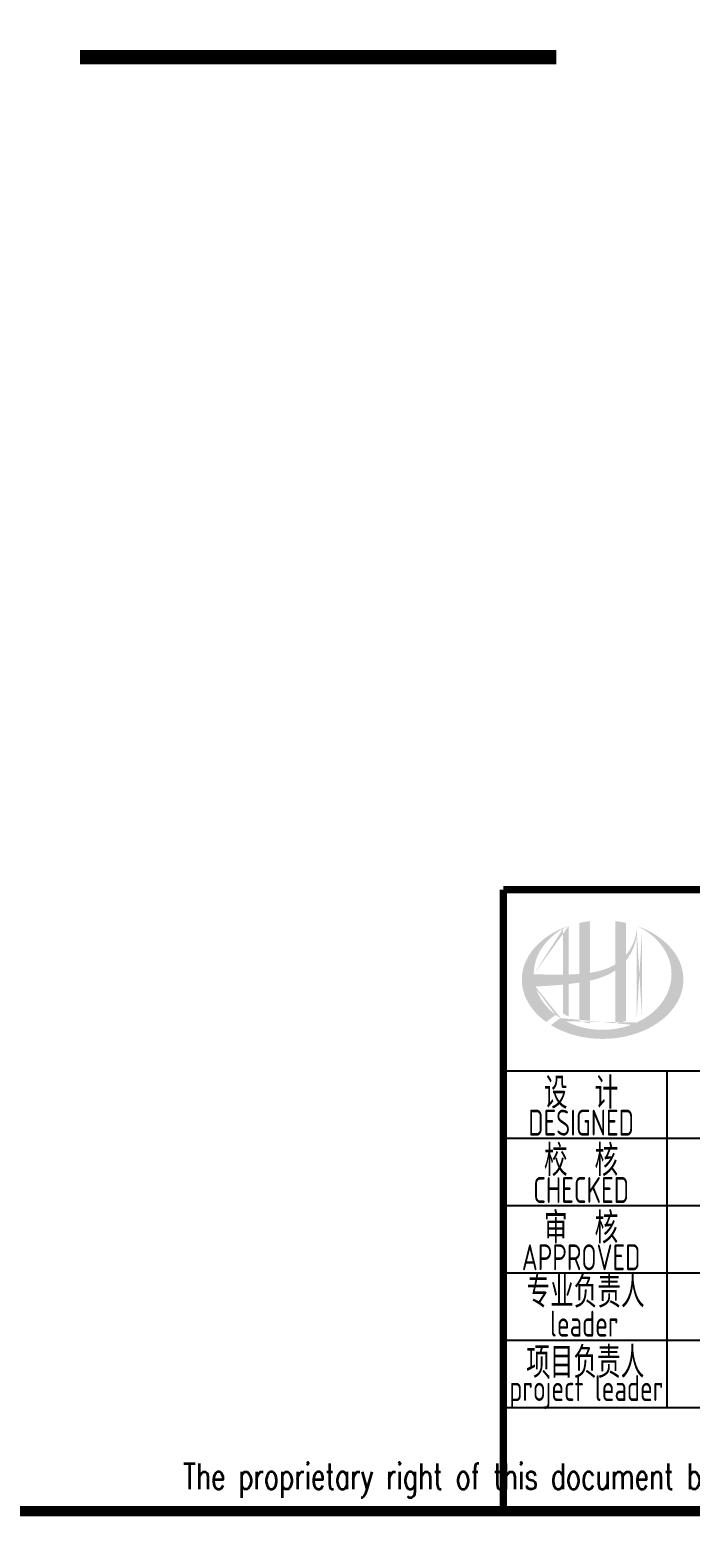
# Model space of a CAD drawing. Extents: x 5904849 to 6011887, y -826029 to -177002.
# Drawn here: x 5935113 to 5938301, y -792095 to -784919 of the extents above; entities that cross this region are included whole.
import ezdxf
from ezdxf.enums import TextEntityAlignment as Align

# ---------------------------------------------------------------- set-up
doc = ezdxf.new("R2010")
doc.units = 0
doc.header["$LTSCALE"] = 1000
doc.header["$MEASUREMENT"] = 0
doc.layers.get('0').update_dxf_attribs({"linetype": 'CONTINUOUS'})
doc.layers.add('DIM_SYMB', color=3, linetype='CONTINUOUS')
doc.layers.add('PUB_TITLE', color=4, linetype='CONTINUOUS')
doc.styles.add('AHD', font='sceie.shx', dxfattribs={"width": 0.7, "bigfont": 'sceic.shx'})
doc.styles.add('ECEC_TQ', font='txt_l.shx', dxfattribs={"bigfont": 'hztxt_l.shx'})

msp = doc.modelspace()

# ---------------------------------------------------------------- hatches: boundary and pattern name
h = msp.add_hatch(color=256)
edge = h.paths.add_edge_path()
edge.add_spline(control_points=[(5937817.6, -789508.7), (5937820.7, -789508), (5937823.7, -789507.3), (5937848.3, -789501.4), (5937869.6, -789494.9), (5937907.1, -789479.3), (5937923.5, -789470.8), (5937939, -789460.5)], knot_values=[61.629012, 61.629012, 61.629012, 61.629012, 63.330431, 63.330431, 75.353634, 75.353634, 85.398649, 85.398649, 85.398649, 85.398649], degree=3, periodic=0)
edge.add_line((5937939, -789460.5), (5937939, -789715.6))
edge.add_spline(control_points=[(5937939, -789715.6), (5937947.5, -789714.3), (5937956.1, -789712.6), (5937973.4, -789708.6), (5937982.3, -789706.2), (5937991, -789703.4)], knot_values=[4.908456, 4.908456, 4.908456, 4.908456, 4.992821, 4.992821, 5.083034, 5.083034, 5.083034, 5.083034], degree=3, periodic=0)
edge.add_line((5937991, -789703.4), (5937991, -789412.7))
edge.add_spline(control_points=[(5937991, -789412.7), (5937995.3, -789407.3), (5937999.4, -789401.6), (5938012.4, -789381.7), (5938020.3, -789366.8), (5938034.9, -789330.4), (5938040.5, -789308.5), (5938042.8, -789285.8), (5938042.9, -789285.2), (5938043, -789284.5)], knot_values=[97.991744, 97.991744, 97.991744, 97.991744, 101.64219, 101.64219, 110.337975, 110.337975, 121.934322, 121.934322, 122.270691, 122.270691, 122.270691, 122.270691], degree=3, periodic=0)
edge.add_line((5938043, -789284.5), (5938043, -789249.3))
edge.add_spline(control_points=[(5938043, -789249.3), (5938042.9, -789253.2), (5938042.7, -789257), (5938042.5, -789260.8)], knot_values=[126.194075, 126.194075, 126.194075, 126.194075, 128.396762, 128.396762, 128.396762, 128.396762], degree=3, periodic=0)
edge.add_spline(control_points=[(5938042.5, -789260.8), (5938042.2, -789263.9), (5938041.9, -789267), (5938041.5, -789270.2)], knot_values=[124.417049, 124.417049, 124.417049, 124.417049, 126.194075, 126.194075, 126.194075, 126.194075], degree=3, periodic=0)
edge.add_spline(control_points=[(5938041.5, -789270.2), (5938041, -789274.7), (5938040.2, -789279.3), (5938039.3, -789283.8)], knot_values=[121.80529, 121.80529, 121.80529, 121.80529, 124.417049, 124.417049, 124.417049, 124.417049], degree=3, periodic=0)
edge.add_spline(control_points=[(5938039.3, -789283.8), (5938038.1, -789289.9), (5938036.7, -789296), (5938034.9, -789302)], knot_values=[118.31574, 118.31574, 118.31574, 118.31574, 121.80529, 121.80529, 121.80529, 121.80529], degree=3, periodic=0)
edge.add_spline(control_points=[(5938034.9, -789302), (5938033.2, -789308), (5938031.1, -789314), (5938028.9, -789320)], knot_values=[114.795988, 114.795988, 114.795988, 114.795988, 118.31574, 118.31574, 118.31574, 118.31574], degree=3, periodic=0)
edge.add_spline(control_points=[(5938028.9, -789320), (5938026.6, -789325.8), (5938024.1, -789331.6), (5938021.4, -789337.3)], knot_values=[111.329641, 111.329641, 111.329641, 111.329641, 114.795988, 114.795988, 114.795988, 114.795988], degree=3, periodic=0)
edge.add_spline(control_points=[(5938021.4, -789337.3), (5938018.7, -789343), (5938015.7, -789348.7), (5938012.4, -789354.2)], knot_values=[107.79529, 107.79529, 107.79529, 107.79529, 111.329641, 111.329641, 111.329641, 111.329641], degree=3, periodic=0)
edge.add_spline(control_points=[(5938012.4, -789354.2), (5938009.3, -789359.7), (5938005.9, -789364.9), (5938002.4, -789370.1)], knot_values=[104.343579, 104.343579, 104.343579, 104.343579, 107.79529, 107.79529, 107.79529, 107.79529], degree=3, periodic=0)
edge.add_spline(control_points=[(5938002.4, -789370.1), (5937998.8, -789375.3), (5937994.9, -789380.3), (5937991, -789385.1)], knot_values=[100.8507, 100.8507, 100.8507, 100.8507, 104.343579, 104.343579, 104.343579, 104.343579], degree=3, periodic=0)
edge.add_line((5937991, -789385.1), (5937991, -789230.5))
edge.add_spline(control_points=[(5937991, -789230.5), (5937973.9, -789226.7), (5937956.5, -789223.8), (5937939, -789221.7)], knot_values=[4.423999, 4.423999, 4.423999, 4.423999, 4.558741, 4.558741, 4.558741, 4.558741], degree=3, periodic=0)
edge.add_line((5937939, -789221.7), (5937939, -789430.8))
edge.add_spline(control_points=[(5937939, -789430.8), (5937903, -789453.1), (5937860.9, -789464.7), (5937817.6, -789471.2)], knot_values=[63.246215, 63.246215, 63.246215, 63.246215, 87.689124, 87.689124, 87.689124, 87.689124], degree=3, periodic=0)
edge.add_line((5937817.6, -789471.2), (5937817.6, -789221.7))
edge.add_spline(control_points=[(5937817.6, -789221.7), (5937800, -789223.8), (5937782.7, -789226.7), (5937765.6, -789230.5)], knot_values=[4.866038, 4.866038, 4.866038, 4.866038, 5.000777, 5.000777, 5.000777, 5.000777], degree=3, periodic=0)
edge.add_line((5937765.6, -789230.5), (5937765.6, -789476.9))
edge.add_spline(control_points=[(5937765.6, -789476.9), (5937764.8, -789477), (5937747.3, -789478.3), (5937730, -789479.2), (5937713.6, -789479.7)], knot_values=[43.657356, 43.657356, 43.657356, 43.657356, 44.134253, 53.497092, 53.497092, 53.497092, 53.497092], degree=3, periodic=0)
edge.add_line((5937713.6, -789479.7), (5937713.6, -789245.1))
edge.add_spline(control_points=[(5937713.6, -789245.1), (5937705.1, -789248), (5937696.7, -789251.2), (5937688.5, -789254.6)], knot_values=[5.14157, 5.14157, 5.14157, 5.14157, 5.212921, 5.212921, 5.212921, 5.212921], degree=3, periodic=0)
edge.add_spline(control_points=[(5937688.5, -789254.6), (5937685.1, -789256), (5937681.7, -789257.4), (5937665.5, -789264.5), (5937653.3, -789270.6), (5937641.5, -789277.2)], knot_values=[5.212921, 5.212921, 5.212921, 5.212921, 5.24296, 5.24296, 5.355623, 5.355623, 5.355623, 5.355623], degree=3, periodic=0)
edge.add_spline(control_points=[(5937641.5, -789277.2), (5937634.1, -789281.4), (5937626.9, -789285.8), (5937619.9, -789290.3)], knot_values=[5.355623, 5.355623, 5.355623, 5.355623, 5.426974, 5.426974, 5.426974, 5.426974], degree=3, periodic=0)
edge.add_spline(control_points=[(5937619.9, -789290.3), (5937616.2, -789292.8), (5937612.5, -789295.2), (5937605.8, -789300), (5937602.7, -789302.2), (5937599.6, -789304.5)], knot_values=[5.426974, 5.426974, 5.426974, 5.426974, 5.464765, 5.464765, 5.498325, 5.498325, 5.498325, 5.498325], degree=3, periodic=0)
edge.add_spline(control_points=[(5937599.6, -789304.5), (5937586.6, -789314.3), (5937574.5, -789324.8), (5937563.6, -789335.7)], knot_values=[5.498325, 5.498325, 5.498325, 5.498325, 5.641027, 5.641027, 5.641027, 5.641027], degree=3, periodic=0)
edge.add_spline(control_points=[(5937563.6, -789335.7), (5937560.1, -789339.2), (5937556.7, -789342.8), (5937546.5, -789354.1), (5937540, -789362), (5937534.1, -789370.1)], knot_values=[5.641027, 5.641027, 5.641027, 5.641027, 5.686569, 5.686569, 5.783729, 5.783729, 5.783729, 5.783729], degree=3, periodic=0)
edge.add_spline(control_points=[(5937534.1, -789370.1), (5937526.6, -789380.5), (5937519.9, -789391.2), (5937513.4, -789403.7), (5937512.6, -789405.2), (5937511.8, -789406.8)], knot_values=[5.783729, 5.783729, 5.783729, 5.783729, 5.908374, 5.908374, 5.92643, 5.92643, 5.92643, 5.92643], degree=3, periodic=0)
edge.add_spline(control_points=[(5937511.8, -789406.8), (5937505.5, -789419.4), (5937500.5, -789432.2), (5937496.8, -789445.2)], knot_values=[5.92643, 5.92643, 5.92643, 5.92643, 6.069132, 6.069132, 6.069132, 6.069132], degree=3, periodic=0)
edge.add_spline(control_points=[(5937496.8, -789445.2), (5937495.2, -789450.7), (5937493.8, -789456.3), (5937491.1, -789469.4), (5937490, -789476.9), (5937489.2, -789484.5)], knot_values=[6.069132, 6.069132, 6.069132, 6.069132, 6.130179, 6.130179, 6.211834, 6.211834, 6.211834, 6.211834], degree=3, periodic=0)
edge.add_spline(control_points=[(5937489.2, -789484.5), (5937488.6, -789491), (5937488.3, -789497.6), (5937488.3, -789504.2)], knot_values=[6.211834, 6.211834, 6.211834, 6.211834, 6.283185, 6.283185, 6.283185, 6.283185], degree=3, periodic=0)
edge.add_spline(control_points=[(5937488.3, -789504.2), (5937488.3, -789508.9), (5937488.5, -789513.6), (5937488.8, -789518.2)], knot_values=[6.283185, 6.283185, 6.283185, 6.283185, 6.333655, 6.333655, 6.333655, 6.333655], degree=3, periodic=0)
edge.add_spline(control_points=[(5937488.8, -789518.2), (5937489.4, -789527.5), (5937490.7, -789536.8), (5937492.5, -789546.1)], knot_values=[6.333655, 6.333655, 6.333655, 6.333655, 6.434594, 6.434594, 6.434594, 6.434594], degree=3, periodic=0)
edge.add_spline(control_points=[(5937492.5, -789546.1), (5937492.7, -789546.7), (5937492.8, -789547.3), (5937494.8, -789556.6), (5937497.1, -789565.2), (5937500.1, -789573.7)], knot_values=[6.434594, 6.434594, 6.434594, 6.434594, 6.441278, 6.441278, 6.535532, 6.535532, 6.535532, 6.535532], degree=3, periodic=0)
edge.add_spline(control_points=[(5937500.1, -789573.7), (5937503.2, -789582.8), (5937507, -789591.8), (5937511.3, -789600.7)], knot_values=[6.535532, 6.535532, 6.535532, 6.535532, 6.636471, 6.636471, 6.636471, 6.636471], degree=3, periodic=0)
edge.add_spline(control_points=[(5937511.3, -789600.7), (5937512.4, -789602.9), (5937513.6, -789605.2), (5937518.2, -789614), (5937522.1, -789620.5), (5937526.3, -789626.9)], knot_values=[6.636471, 6.636471, 6.636471, 6.636471, 6.661894, 6.661894, 6.73741, 6.73741, 6.73741, 6.73741], degree=3, periodic=0)
edge.add_spline(control_points=[(5937526.3, -789626.9), (5937531.9, -789635.5), (5937538, -789643.9), (5937544.8, -789652.1)], knot_values=[6.73741, 6.73741, 6.73741, 6.73741, 6.838349, 6.838349, 6.838349, 6.838349], degree=3, periodic=0)
edge.add_spline(control_points=[(5937544.8, -789652.1), (5937547.8, -789655.7), (5937550.8, -789659.2), (5937558.1, -789667.2), (5937562.4, -789671.6), (5937566.8, -789675.9)], knot_values=[6.838349, 6.838349, 6.838349, 6.838349, 6.88251, 6.88251, 6.939288, 6.939288, 6.939288, 6.939288], degree=3, periodic=0)
edge.add_spline(control_points=[(5937566.8, -789675.9), (5937574.7, -789683.6), (5937583.1, -789691), (5937592.1, -789698.1)], knot_values=[6.939288, 6.939288, 6.939288, 6.939288, 7.040227, 7.040227, 7.040227, 7.040227], degree=3, periodic=0)
edge.add_spline(control_points=[(5937592.1, -789698.1), (5937596.6, -789701.7), (5937601.2, -789705.2), (5937605.9, -789708.5)], knot_values=[7.040227, 7.040227, 7.040227, 7.040227, 7.090696, 7.090696, 7.090696, 7.090696], degree=3, periodic=0)
edge.add_line((5937605.9, -789708.5), (5937651.5, -789674.4))
edge.add_ellipse((5937878.3, -789478.2), major_axis=(332.5, 0), ratio=0.806676, start_angle=192.81901, end_angle=226.98533, ccw=False)
edge.add_spline(control_points=[(5937554.1, -789537.7), (5937566.1, -789537), (5937578.1, -789536.3), (5937622.5, -789533.5), (5937654.9, -789531.4), (5937687.6, -789528.2)], knot_values=[11.398263, 11.398263, 11.398263, 11.398263, 18.40729, 18.40729, 37.18094, 37.18094, 37.18094, 37.18094], degree=3, periodic=0)
edge.add_line((5937687.6, -789528.2), (5937687.6, -789667.7))
edge.add_spline(control_points=[(5937687.6, -789667.7), (5937689.4, -789668.8), (5937691.2, -789669.9), (5937699.7, -789675), (5937706.6, -789678.8), (5937713.6, -789682.4)], knot_values=[4.049945, 4.049945, 4.049945, 4.049945, 4.072021, 4.072021, 4.153257, 4.153257, 4.153257, 4.153257], degree=3, periodic=0)
edge.add_line((5937713.6, -789682.4), (5937713.6, -789525.5))
edge.add_spline(control_points=[(5937713.6, -789525.5), (5937729.7, -789523.6), (5937745.9, -789521.5), (5937763.3, -789518.8), (5937764.5, -789518.6), (5937765.6, -789518.5)], knot_values=[42.135009, 42.135009, 42.135009, 42.135009, 51.307228, 51.307228, 51.948574, 51.948574, 51.948574, 51.948574], degree=3, periodic=0)
edge.add_line((5937765.6, -789518.5), (5937765.6, -789703.4))
edge.add_spline(control_points=[(5937765.6, -789703.4), (5937782.4, -789708.7), (5937799.9, -789712.8), (5937817.6, -789715.7)], knot_values=[4.34174, 4.34174, 4.34174, 4.34174, 4.516316, 4.516316, 4.516316, 4.516316], degree=3, periodic=0)
edge.add_line((5937817.6, -789715.7), (5937817.6, -789508.7))
edge = h.paths.add_edge_path(flags=16)
edge.add_ellipse((5937878.3, -789478.2), major_axis=(332.5, 0), ratio=0.806676, start_angle=124.98746, end_angle=179.99898, ccw=False)
edge.add_line((5937687.6, -789258.5), (5937687.6, -789480.3))
edge.add_spline(control_points=[(5937687.6, -789480.3), (5937640, -789480.9), (5937593, -789479.4), (5937545.8, -789478.2)], knot_values=[11.27373, 11.27373, 11.27373, 11.27373, 38.687513, 38.687513, 38.687513, 38.687513], degree=3, periodic=0)
edge = h.paths.add_edge_path()
edge.add_spline(control_points=[(5937628.9, -789723.8), (5937644.4, -789733.3), (5937661, -789741.9), (5937703.3, -789760.5), (5937729.9, -789769.5), (5937785.3, -789782.8), (5937814, -789787.1), (5937872.1, -789791), (5937901.4, -789790.5), (5937959.2, -789784.8), (5937987.6, -789779.5), (5938042.2, -789764.5), (5938068.2, -789754.7), (5938116.7, -789731.3), (5938139.1, -789717.6), (5938179, -789687.1), (5938196.6, -789670.4), (5938226.3, -789634.6), (5938238.4, -789615.7), (5938256.5, -789576.6), (5938262.7, -789556.5), (5938269, -789515.9), (5938269.1, -789495.4), (5938263.4, -789454.7), (5938257.5, -789434.4), (5938239.7, -789395.1), (5938227.8, -789376), (5938198.4, -789339.9), (5938180.8, -789322.9), (5938140.9, -789292.1), (5938118.6, -789278.2), (5938078, -789258.3), (5938060.8, -789251.2), (5938043, -789245.1)], knot_values=[0.886421, 0.886421, 0.886421, 0.886421, 1.040557, 1.040557, 1.261172, 1.261172, 1.481788, 1.481788, 1.702404, 1.702404, 1.92302, 1.92302, 2.143636, 2.143636, 2.364252, 2.364252, 2.584868, 2.584868, 2.805484, 2.805484, 3.026099, 3.026099, 3.246715, 3.246715, 3.46852, 3.46852, 3.690325, 3.690325, 3.91213, 3.91213, 4.133935, 4.133935, 4.283209, 4.283209, 4.283209, 4.283209], degree=3, periodic=0)
edge.add_line((5938043, -789245.1), (5938043, -789245.1))
edge.add_spline(control_points=[(5938043, -789245.2), (5938043, -789246.6), (5938043, -789248), (5938043, -789249.3)], knot_values=[128.396762, 128.396762, 128.396762, 128.396762, 129.192193, 129.192193, 129.192193, 129.192193], degree=3, periodic=0)
edge.add_line((5938043, -789249.3), (5938043, -789711.3))
edge.add_ellipse((5937878.3, -789478.2), major_axis=(332.5, 0), ratio=0.806676, start_angle=232.10542, end_angle=299.68334, ccw=False)
edge.add_line((5937674.1, -789689.9), (5937628.9, -789723.8))
edge = h.paths.add_edge_path(flags=16)
edge.add_ellipse((5937878.3, -789478.2), major_axis=(332.5, 0), ratio=0.806676, start_angle=304.98746, end_angle=415.01211, ccw=False)
edge.add_line((5938069, -789698), (5938069, -789258.5))

# ---------------------------------------------------------------- linework, layer by layer
for p, q in [((5937399.4, -789944.5), (5942899.4, -789944.5)), ((5938189.4, -791569.5), (5938189.4, -789944.5)), ((5938189.4, -791569.5), (5938189.4, -789944.5)), ((5938189.4, -791569.5), (5938189.4, -789944.5)), ((5937399.4, -790269.5), (5940149.4, -790269.5)), ((5937399.4, -790594.5), (5940149.4, -790594.5)), ((5937399.4, -790919.5), (5940149.4, -790919.5)), ((5937399.4, -791244.5), (5940149.4, -791244.5)), ((5937399.4, -791569.5), (5946399.4, -791569.5)), ((5937399.4, -792069.5), (5946399.4, -792069.5))]:
    msp.add_line(p, q)
at = {"const_width": 35}
for points in [[(5937399.4, -789069.5), (5937399.4, -792069.5)], [(5946399.4, -789069.5), (5937399.4, -789069.5)]]:
    msp.add_lwpolyline(points, dxfattribs=at)
at = {"layer": 'DIM_SYMB', "const_width": 70}
msp.add_lwpolyline([(5935355.2, -785051.8), (5937654.6, -785051.8)], dxfattribs=at)
at = {"layer": 'PUB_TITLE', "color": 4, "const_width": 50}
msp.add_lwpolyline([(5906099.4, -792069.5), (5946399.4, -792069.5), (5946399.4, -763369.5), (5906099.4, -763369.5)], close=True, dxfattribs=at)

# ---------------------------------------------------------------- texts
for s, height, style, width, p in [('设  计', 150, 'AHD', 0.8, (5937774.4, -790044.5)), ('设  计', 150, 'AHD', 0.8, (5937774.4, -790044.5)), ('DESIGNED', 125, 'AHD', 0.8, (5937774.4, -790194.5)), ('DESIGNED', 125, 'AHD', 0.8, (5937774.4, -790194.5)), ('校  核', 150, 'AHD', 0.8, (5937774.4, -790369.5)), ('校  核', 150, 'AHD', 0.8, (5937774.4, -790369.5)), ('CHECKED', 125, 'AHD', 0.8, (5937774.4, -790519.5)), ('CHECKED', 125, 'AHD', 0.8, (5937774.4, -790519.5)), ('审  核', 150, 'AHD', 0.8, (5937774.4, -790694.5)), ('审  核', 150, 'AHD', 0.8, (5937774.4, -790694.5)), ('APPROVED', 125, 'AHD', 0.8, (5937774.4, -790844.5)), ('APPROVED', 125, 'AHD', 0.8, (5937774.4, -790844.5)), ('专业负责人', 150, 'AHD', 0.8, (5937795.9, -791004.5)), ('leader', 125, 'AHD', 0.8, (5937789.4, -791164.5)), ('项目负责人', 150, 'AHD', 0.8, (5937794.4, -791344.5)), ('project leader', 125, 'AHD', 0.8, (5937799.4, -791494.5)), ('The proprietary right of this document belongs to Anhui Huadong Chemical And Medical Engineering  Co.,Ltd.  and any replication or transfer to the 3rd. side is forbidden without its permission. ', 125, 'ECEC_TQ', 0.72, (5941899.4, -791919.5))]:
    msp.add_text(s, height=height, dxfattribs=dict(style=style, width=width)).set_placement(p, align=Align.MIDDLE)

doc.saveas('drawing.dxf')
